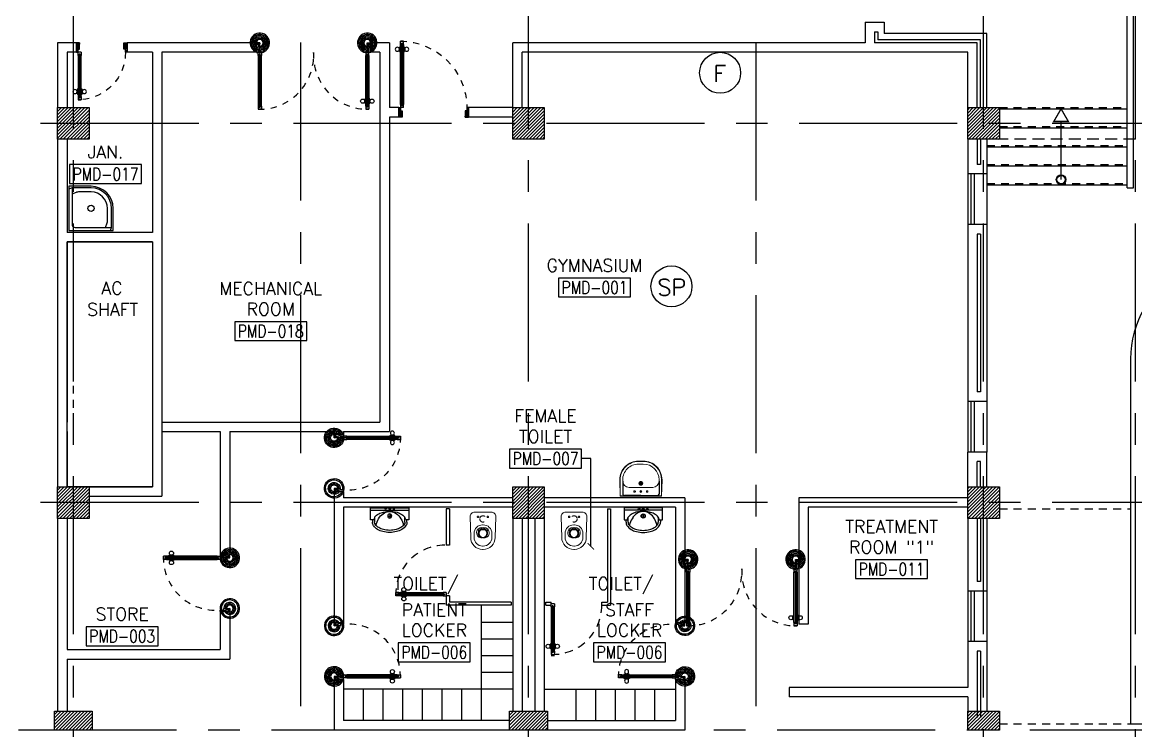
# Model space of a CAD drawing. Extents: x 0 to 93.3, y -13.5 to 76.8.
# Drawn here: x 65.81 to 83.43, y 33.01 to 44.22 of the extents above; entities that cross this region are included whole.
import ezdxf
from ezdxf.enums import TextEntityAlignment as Align

# ---------------------------------------------------------------- set-up
doc = ezdxf.new("R2010")
doc.units = 0
doc.header["$MEASUREMENT"] = 0
doc.header["$PDMODE"] = 3
doc.header["$PDSIZE"] = 0.1
for name, pattern in [('CENTERX2', [4, 2.5, -0.5, 0.5, -0.5]), ('DASHED', [0.75, 0.5, -0.25]), ('HIDDEN', [0.375, 0.25, -0.125]), ('HIDDEN2', [0.1875, 0.125, -0.0625])]:
    doc.linetypes.add(name, pattern=pattern)
doc.layers.get('0').update_dxf_attribs({"color": 11, "linetype": 'CONTINUOUS'})
doc.layers.get('DEFPOINTS').update_dxf_attribs({"color": 11, "linetype": 'CONTINUOUS'})
for name, color, linetype in [('AX-DIM', 11, 'CONTINUOUS'), ('AXES', 11, 'CENTERX2'), ('CANOPY-LN', 11, 'CONTINUOUS'), ('COL', 11, 'CONTINUOUS'), ('DOOR', 11, 'CONTINUOUS'), ('E-CLCK', 4, 'CONTINUOUS'), ('E-PA', 4, 'CONTINUOUS'), ('FIX', 11, 'CONTINUOUS'), ('Handrail', 11, 'CONTINUOUS'), ('HAT', 11, 'CONTINUOUS'), ('HIDDEN', 11, 'HIDDEN2'), ('INSUL', 11, 'CONTINUOUS'), ('Locker', 11, 'CONTINUOUS'), ('PART', 11, 'CONTINUOUS'), ('RM-BOX', 11, 'CONTINUOUS'), ('RM-IND', 11, 'CONTINUOUS'), ('RM-NAME', 11, 'CONTINUOUS'), ('RM-NO', 11, 'CONTINUOUS'), ('STR', 11, 'CONTINUOUS'), ('SUNI-FUR', 11, 'CONTINUOUS'), ('TEXT', 11, 'CONTINUOUS'), ('WALL', 11, 'CONTINUOUS'), ('WIN', 11, 'CONTINUOUS')]:
    doc.layers.add(name, color=color, linetype=linetype)
doc.styles.add('ROMANS', font='ROMANS.shx', dxfattribs={"width": 0.6})
doc.dimstyles.new('STANDARD in', dxfattribs={"dimtxt": 0.2, "dimasz": 0.1, "dimexe": 0.07, "dimexo": 0.05, "dimgap": 0.1, "dimtad": 1, "dimdec": 0, "dimlfac": 1000, "dimzin": 0, "dimdsep": 46, "dimtxsty": 'ROMANS', "dimblk": 'ARCHTICK', "dimcen": 0.05, "dimdle": 0.05, "dimclrd": 7, "dimclre": 7, "dimclrt": 2, "dimadec": 0, "dimazin": 0, "dimtfac": 1, "dimtdec": 0, "dimtmove": 2, "dimatfit": 3, "dimldrblk": 'ARCHTICK', "dimfxl": 0, "dimtolj": 1, "dimtzin": 0, "dimarcsym": 0})
pattern_1 = [(45, (-386.805687, -5.511), (-0.0265165043, 0.0265165043), [])]

# ---------------------------------------------------------------- blocks, each defined once
blk = doc.blocks.new('_ARCHTICK')
at = {"color": 0, "linetype": 'ByBlock', "const_width": 0.15}
blk.add_lwpolyline([(-0.5, -0.5), (0.5, 0.5)], dxfattribs=at)
blk = doc.blocks.new('*D209')
at = {"layer": 'AX-DIM', "color": 7, "lineweight": -2}
for p, q in [((81.32, 64.47), (91.972, 64.47)), ((91.902, 64.52), (91.902, 5.1)), ((81.32, 5.15), (91.972, 5.15))]:
    blk.add_line(p, q, dxfattribs=at)
at = {"layer": 'DEFPOINTS', "color": 0}
for p in [(81.27, 64.47), (81.27, 5.15), (91.902, 5.15)]:
    blk.add_point(p, dxfattribs=at)
at = {"layer": 'AX-DIM', "color": 7, "lineweight": -2, "xscale": 0.1, "yscale": 0.1, "zscale": 0.1}
for p, rotation in [((91.902, 64.47), 90), ((91.902, 5.15), 270)]:
    blk.add_blockref('_ARCHTICK', p, dxfattribs=dict(at, rotation=rotation))
at = {"layer": 'AX-DIM', "color": 2, "insert": (91.702, 34.81), "char_height": 0.2, "attachment_point": 5, "rotation": 90, "style": 'ROMANS'}
blk.add_mtext('\\A1;59320', dxfattribs=at)
blk = doc.blocks.new('DOOR90')
at = {"layer": 'DOOR', "color": 7, "linetype": 'ByBlock'}
for p, q in [((-150, 0), (0, 0)), ((-150, 0), (-150, -25)), ((0, -50), (-114, 0)), ((0, -50), (-40, 0)), ((0, -50), (0, 0)), ((-1000, -25), (-1050, -25)), ((-1050, -75), (-1050, -25)), ((-1050, -25), (-1050, -75)), ((-1000, -75), (-1050, -75)), ((-1000, -42), (-1020, -42)), ((-1020, -42), (-1020, -58)), ((-1000, -58), (-1020, -58)), ((-1000, -25), (-1000, -42)), ((-1000, -58), (-1000, -75)), ((-878, -18), (-968, -18)), ((-968, -25), (-968, -18)), ((-968, -75), (-968, -82)), ((-878, -82), (-968, -82)), ((-955, -9), (-890, -9)), ((-955, -18), (-955, -9)), ((-955, -18), (-890, -18)), ((-955, -82), (-890, -82)), ((-955, -82), (-955, -91)), ((-955, -91), (-890, -91)), ((-890, -18), (-890, -9)), ((-890, -82), (-890, -91)), ((-878, -25), (-878, -18)), ((-878, -75), (-878, -82)), ((-200, -25), (-150, -25)), ((-200, -42), (-200, -25)), ((-180, -42), (-200, -42)), ((-200, -58), (-180, -58)), ((-200, -75), (-200, -58)), ((-150, -75), (-200, -75)), ((-180, -58), (-180, -42)), ((-150, -25), (-100, -25)), ((-150, -75), (-150, -25)), ((-100, -25), (-100, -50)), ((0, -50), (-100, -37)), ((-100, -50), (0, -50)), ((-150, -875), (-100, -875)), ((-150, -900), (-150, -875)), ((0, -850), (-114, -900)), ((-100, -875), (-100, -850)), ((0, -850), (-100, -863)), ((-100, -850), (0, -850)), ((0, -850), (-40, -900)), ((0, -850), (0, -900)), ((-150, -900), (0, -900)), ((0, -900), (-150, -900))]:
    blk.add_line(p, q, dxfattribs=at)
at = {"layer": 'DOOR', "linetype": 'ByBlock'}
for p, q in [((-200, -25), (-1000, -25)), ((-200, -42), (-1000, -42)), ((-200, -58), (-1000, -58)), ((-1000, -75), (-200, -75))]:
    blk.add_line(p, q, dxfattribs=at)
at = {"layer": 'DOOR', "color": 7, "linetype": 'ByBlock'}
for centre in [(-923, 24), (-923, -124)]:
    blk.add_circle(centre, 32.4, dxfattribs=at)
for centre, radius, start, end in [((0, -50), 154, 161.1053, 166.2858), ((0, -50), 94.4, 148.0182, 180), ((0, -50), 134, 158.1598, 169.28), ((0, -50), 114, 154.0838, 167.3774), ((0, -50), 74.4, 137.7764, 180), ((0, -50), 54.4, 113.2074, 180), ((0, -50), 34.4, 90, 180), ((0, -50), 14.4, 90, 180), ((0, -850), 134, 190.72, 201.8402), ((0, -850), 94.4, 180, 211.9818), ((0, -850), 74.4, 180, 222.2236), ((0, -850), 54.4, 180, 246.7926), ((0, -850), 34.4, 180, 270), ((0, -850), 14.4, 180, 270), ((0, -850), 154, 193.7142, 198.8947)]:
    blk.add_arc(centre, radius, start, end, dxfattribs=at)
at = {"layer": 'DOOR', "linetype": 'HIDDEN', "ltscale": 0.5}
blk.add_arc((-222, -50), 828, 178.2701, 275.003, dxfattribs=at)
blk = doc.blocks.new('RM1')
at = {"layer": 'RM-BOX'}
blk.add_lwpolyline([(570, -200), (-570, -200), (-570, -500), (570, -500)], close=True, dxfattribs=at)
at = {"layer": 'RM-NAME', "style": 'ROMANS'}
for tag, p in [('ROOMNAME1', (0, 324)), ('ROOMNAME2', (0, 0))]:
    blk.add_attdef(tag, text='', height=200, dxfattribs=at).set_placement(p, align=Align.MIDDLE)
at = {"layer": 'RM-NO', "style": 'ROMANS', "width": 0.8}
blk.add_attdef('ROOMNO', text='', height=200, dxfattribs=at).set_placement((0, -350), align=Align.MIDDLE)
blk = doc.blocks.new('JAN-001')
for p, q in [((730, -30), (30, -30)), ((30, -30), (30, -730)), ((80, -130), (80, -705)), ((705, -80), (130, -80)), ((610, -80), (635, -152)), ((688, -30), (704, -76)), ((705, -380), (705, -84)), ((730, -380), (730, -30)), ((640, -380), (640, -184)), ((30, -688), (76, -704)), ((80, -610), (152, -635)), ((184, -640), (380, -640)), ((30, -730), (380, -730)), ((84, -705), (380, -705))]:
    blk.add_line(p, q)
blk.add_circle((380, -380), 50)
for centre, radius, start, end in [((130, -130), 50, 90, 180), ((540, -184), 100, 0, 19.0039), ((680, -84), 25, 0, 19.0039), ((380, -380), 350, 270, 0), ((380, -380), 325, 270, 0), ((380, -380), 260, 270, 0), ((84, -680), 25, 250.9961, 270), ((184, -540), 100, 250.9961, 270)]:
    blk.add_arc(centre, radius, start, end)
blk = doc.blocks.new('COL50')
at = {"layer": 'COL'}
blk.add_lwpolyline([(-250, 250), (-250, -250), (250, -250), (250, 250)], close=True, dxfattribs=at)
blk = doc.blocks.new('*X76')
at = {"color": 0}
for p, q in [((238729, 41923), (239206, 42401)), ((238729, 41976), (239153, 42401)), ((238729, 42029), (239100, 42401)), ((238729, 42082), (239047, 42401)), ((238729, 42135), (238994, 42401)), ((238729, 42188), (238941, 42401)), ((238729, 42241), (238888, 42401)), ((238729, 42294), (238835, 42401)), ((238729, 42347), (238782, 42401)), ((238760, 41901), (239229, 42370)), ((238813, 41901), (239229, 42317)), ((238866, 41901), (239229, 42264)), ((238919, 41901), (239229, 42211)), ((238972, 41901), (239229, 42158)), ((239025, 41901), (239229, 42105)), ((239078, 41901), (239229, 42052)), ((239131, 41901), (239229, 41999)), ((239184, 41901), (239229, 41946))]:
    blk.add_line(p, q, dxfattribs=at)
blk = doc.blocks.new('*X75')
at = {"color": 0}
for p, q in [((238729, 47916), (239214, 48401)), ((238729, 47969), (239161, 48401)), ((238729, 48022), (239108, 48401)), ((238729, 48075), (239055, 48401)), ((238729, 48128), (239002, 48401)), ((238729, 48181), (238949, 48401)), ((238729, 48234), (238896, 48401)), ((238729, 48287), (238843, 48401)), ((238729, 48340), (238790, 48401)), ((238729, 48393), (238736, 48401)), ((238767, 47901), (239229, 48363)), ((238820, 47901), (239229, 48310)), ((238873, 47901), (239229, 48257)), ((238926, 47901), (239229, 48204)), ((238979, 47901), (239229, 48151)), ((239032, 47901), (239229, 48098)), ((239085, 47901), (239229, 48045)), ((239138, 47901), (239229, 47992)), ((239191, 47901), (239229, 47938))]:
    blk.add_line(p, q, dxfattribs=at)
blk = doc.blocks.new('*X74')
at = {"color": 0}
for p, q in [((245929, 41911), (246419, 42401)), ((245929, 41964), (246366, 42401)), ((245929, 42017), (246313, 42401)), ((245929, 42070), (246260, 42401)), ((245929, 42123), (246207, 42401)), ((245929, 42176), (246154, 42401)), ((245929, 42229), (246101, 42401)), ((245929, 42282), (246048, 42401)), ((245929, 42335), (245995, 42401)), ((245929, 42388), (245942, 42401)), ((245972, 41901), (246429, 42358)), ((246025, 41901), (246429, 42305)), ((246078, 41901), (246429, 42251)), ((246131, 41901), (246429, 42198)), ((246184, 41901), (246429, 42145)), ((246237, 41901), (246429, 42092)), ((246290, 41901), (246429, 42039)), ((246343, 41901), (246429, 41986)), ((246396, 41901), (246429, 41933))]:
    blk.add_line(p, q, dxfattribs=at)
blk = doc.blocks.new('WC')
at = {"layer": 'FIX', "lineweight": 20}
for p, q in [((339, 5), (339, -5)), ((395, 76), (490, 60)), ((475, 141), (538, 141)), ((534, 24), (540, 0)), ((540, 0), (534, -24)), ((674, 5), (674, -5)), ((490, -60), (395, -76)), ((538, -141), (475, -141)), ((213, -204), (210, -204))]:
    blk.add_line(p, q, dxfattribs=at)
at = {"layer": 'FIX', "linetype": 'Continuous', "lineweight": 20}
blk.add_line((420, -47), (420, 45), dxfattribs=at)
at = {"layer": 'FIX', "lineweight": 20}
for points in [[(210, -204, -0.414214), (137, -131), (137, 0), (137, 131, -0.414214), (210, 204)], [(727, -5), (727, 5, 0.414214), (538, 194), (210, 204)], [(727, 5), (727, -5, -0.414214), (538, -194), (210, -204)]]:
    blk.add_lwpolyline(points, format="xyb", dxfattribs=at)
at = {"layer": 'FIX', "linetype": 'HIDDEN2', "lineweight": 20, "ltscale": 0.3}
blk.add_circle((245, 0), 49.8, dxfattribs=at)
at = {"layer": 'FIX', "linetype": 'HIDDEN', "lineweight": 20, "ltscale": 0.05}
for centre in [(213, 78), (213, -77)]:
    blk.add_circle(centre, 11.6, dxfattribs=at)
at = {"layer": 'FIX', "lineweight": 20}
for centre, radius, start, end in [((475, 5), 136, 90, 180), ((464, -18), 82, 51.0758, 71.504), ((473, -7), 68.2, 27.1532, 51.0758), ((538, 5), 136, 360, 90), ((475, -5), 136, 180, 270), ((464, 18), 82, 288.496, 308.9242), ((473, 7), 68.2, 308.9242, 332.8468), ((538, -5), 136, 270, 0)]:
    blk.add_arc(centre, radius, start, end, dxfattribs=at)
at = {"layer": 'FIX', "linetype": 'Continuous', "lineweight": 20}
for centre, start, end in [((443, 46), 88.3879, 182.3338), ((442, -46), 177.6662, 271.6121)]:
    blk.add_arc(centre, 22.3, start, end, dxfattribs=at)
blk = doc.blocks.new('A$C272A55A0')
at = {"layer": 'DOOR', "color": 0, "linetype": 'ByBlock'}
for p, q in [((0, 900), (0, 1050)), ((50, 1050), (0, 1050)), ((0, 900), (25, 900)), ((25, 950), (50, 950)), ((25, 900), (25, 950)), ((75, 900), (25, 900)), ((25, 850), (25, 900)), ((50, 950), (50, 1050)), ((75, 900), (75, 850)), ((1725, 900), (1775, 900)), ((1725, 900), (1725, 850)), ((1750, 950), (1750, 1050)), ((1750, 1050), (1800, 1050)), ((1775, 950), (1750, 950)), ((1775, 900), (1775, 950)), ((1800, 900), (1775, 900)), ((1775, 850), (1775, 900)), ((1800, 1050), (1800, 900)), ((42, 850), (25, 850)), ((58, 870), (42, 870)), ((42, 870), (42, 850)), ((58, 850), (58, 870)), ((75, 850), (58, 850)), ((1725, 850), (1742, 850)), ((1742, 870), (1758, 870)), ((1742, 850), (1742, 870)), ((1758, 870), (1758, 850)), ((1758, 850), (1775, 850)), ((25, 50), (42, 50)), ((25, 50), (25, 0)), ((25, 0), (75, 0)), ((75, 0), (25, 0)), ((42, 50), (42, 30)), ((42, 30), (58, 30)), ((58, 50), (75, 50)), ((58, 50), (58, 30)), ((75, 50), (75, 0)), ((1718, 160), (1709, 160)), ((1709, 95), (1709, 160)), ((1718, 95), (1709, 95)), ((1725, 173), (1718, 173)), ((1718, 173), (1718, 83)), ((1718, 95), (1718, 160)), ((1725, 83), (1718, 83)), ((1742, 50), (1725, 50)), ((1725, 50), (1725, 0)), ((1775, 0), (1725, 0)), ((1725, 0), (1775, 0)), ((1742, 50), (1742, 30)), ((1758, 30), (1742, 30)), ((1775, 50), (1758, 50)), ((1758, 50), (1758, 30)), ((1775, 173), (1782, 173)), ((1775, 83), (1782, 83)), ((1775, 50), (1775, 0)), ((1782, 173), (1782, 83)), ((1782, 160), (1791, 160)), ((1782, 95), (1782, 160)), ((1782, 95), (1791, 95)), ((1791, 95), (1791, 160))]:
    blk.add_line(p, q, dxfattribs=at)
at = {"layer": 'DOOR', "color": 9, "linetype": 'ByBlock'}
for p, q in [((50, 1050), (0, 1010)), ((50, 1050), (0, 937)), ((50, 1050), (37, 950)), ((1750, 1050), (1800, 1010)), ((1750, 1050), (1800, 937)), ((1750, 1050), (1763, 950))]:
    blk.add_line(p, q, dxfattribs=at)
at = {"layer": 'DOOR', "linetype": 'ByBlock'}
for p, q in [((25, 850), (25, 50)), ((42, 850), (42, 50)), ((58, 850), (58, 50)), ((75, 50), (75, 850)), ((1725, 50), (1725, 850)), ((1742, 850), (1742, 50)), ((1758, 850), (1758, 50)), ((1775, 850), (1775, 50))]:
    blk.add_line(p, q, dxfattribs=at)
at = {"layer": 'DOOR', "color": 0, "linetype": 'ByBlock'}
for centre in [(1676, 128), (1824, 128)]:
    blk.add_circle(centre, 32.4, dxfattribs=at)
at = {"layer": 'DOOR', "color": 9, "linetype": 'ByBlock'}
for centre, radius, start, end in [((50, 1050), 54.4, 203.2074, 270), ((50, 1050), 74.4, 227.7764, 270), ((50, 1050), 94.4, 238.0182, 270), ((50, 1050), 114, 244.0838, 257.3774), ((50, 1050), 134, 248.1598, 259.28), ((50, 1050), 154, 251.1053, 256.2858), ((50, 1050), 34.4, 180, 270), ((50, 1050), 14.4, 180, 270), ((1750, 1050), 14.4, 270, 0), ((1750, 1050), 34.4, 270, 0), ((1750, 1050), 54.4, 270, 336.7926), ((1750, 1050), 74.4, 270, 312.2236), ((1750, 1050), 94.4, 270, 301.9818), ((1750, 1050), 114, 282.6226, 295.9162), ((1750, 1050), 134, 280.72, 291.8402), ((1750, 1050), 154, 283.7142, 288.8947)]:
    blk.add_arc(centre, radius, start, end, dxfattribs=at)
at = {"layer": 'DOOR', "linetype": 'HIDDEN', "ltscale": 0.5}
for centre, start, end in [((50, 851), 268.3174, 3.2965), ((1750, 851), 176.7035, 271.6826)]:
    blk.add_arc(centre, 851, start, end, dxfattribs=at)
at = {"layer": 'WALL', "linetype": 'ByBlock'}
blk.add_line((1800, 900), (1800, 1050), dxfattribs=at)
blk = doc.blocks.new('*X71')
at = {"color": 0}
for p, q in [((245926, 47901), (246426, 48401)), ((245929, 47956), (246373, 48401)), ((245929, 48009), (246320, 48401)), ((245929, 48062), (246267, 48401)), ((245929, 48115), (246214, 48401)), ((245929, 48168), (246161, 48401)), ((245929, 48221), (246108, 48401)), ((245929, 48275), (246055, 48401)), ((245929, 48328), (246002, 48401)), ((245929, 48381), (245949, 48401)), ((245979, 47901), (246429, 48350)), ((246032, 47901), (246429, 48297)), ((246085, 47901), (246429, 48244)), ((246138, 47901), (246429, 48191)), ((246191, 47901), (246429, 48138)), ((246244, 47901), (246429, 48085)), ((246297, 47901), (246429, 48032)), ((246351, 47901), (246429, 47979)), ((246404, 47901), (246429, 47926))]:
    blk.add_line(p, q, dxfattribs=at)
blk = doc.blocks.new('LAV-003')
at = {"layer": 'FIX', "linetype": 'ByBlock'}
blk.add_line((-328, -25), (328, -25), dxfattribs=at)
at = {"layer": 'FIX', "linetype": 'Continuous', "lineweight": 20}
for p, q in [((-328, -285), (-328, -25)), ((0, -165), (-187, -165)), ((0, -165), (187, -165)), ((328, -285), (328, -25)), ((-288, -285), (-288, -265)), ((287, -285), (287, -265)), ((0, -535), (-38, -535)), ((0, -575), (-38, -575)), ((0, -535), (38, -535)), ((0, -575), (38, -575))]:
    blk.add_line(p, q, dxfattribs=at)
at = {"layer": 'FIX', "linetype": 'ByBlock', "ltscale": 0.3}
for p, q in [((-288, -265), (-288, -60)), ((0, -35), (-262, -35)), ((0, -35), (262, -35)), ((287, -265), (287, -60))]:
    blk.add_line(p, q, dxfattribs=at)
at = {"layer": 'FIX', "lineweight": 20}
for p, q in [((-16, -101), (15, -101)), ((0, -85), (0, -116))]:
    blk.add_line(p, q, dxfattribs=at)
at = {"layer": 'FIX', "linetype": 'DASHED', "lineweight": 20, "ltscale": 0.04}
for p, q in [((-36, -230), (37, -230)), ((0, -194), (0, -266))]:
    blk.add_line(p, q, dxfattribs=at)
at = {"layer": 'FIX', "linetype": 'Continuous', "lineweight": 20}
blk.add_lwpolyline([(295, -25), (0, -25), (-328, -25), (-334, -285, 0.414214), (-38, -582), (0, -582), (38, -582, 0.414214), (334, -285), (328, -25), (0, -25)], format="xyb", dxfattribs=at)
at = {"layer": 'FIX', "linetype": 'HIDDEN', "lineweight": 20, "ltscale": 0.05}
for centre in [(-100, -101), (100, -101)]:
    blk.add_circle(centre, 12.4, dxfattribs=at)
at = {"layer": 'FIX', "lineweight": 20}
for centre, radius in [((0, -101), 15.5), ((0, -230), 29.5), ((0, -230), 22.5)]:
    blk.add_circle(centre, radius, dxfattribs=at)
at = {"layer": 'FIX', "linetype": 'ByBlock', "ltscale": 0.3}
for centre, start, end in [((-262, -60), 90, 180), ((262, -60), 0, 90)]:
    blk.add_arc(centre, 25, start, end, dxfattribs=at)
at = {"layer": 'FIX', "linetype": 'Continuous', "lineweight": 20}
for centre, radius, start, end in [((-187, -265), 100, 90, 180), ((187, -265), 100, 0, 90), ((-38, -285), 290, 180, 270), ((-38, -285), 250, 180, 270), ((38, -285), 290, 270, 0), ((38, -285), 250, 270, 0)]:
    blk.add_arc(centre, radius, start, end, dxfattribs=at)
blk = doc.blocks.new('*X73')
at = {"color": 0}
for p, q in [((253129, 41951), (253578, 42401)), ((253129, 42004), (253525, 42401)), ((253129, 42057), (253472, 42401)), ((253129, 42110), (253419, 42401)), ((253129, 42163), (253366, 42401)), ((253129, 42216), (253313, 42401)), ((253129, 42269), (253260, 42401)), ((253129, 42322), (253207, 42401)), ((253129, 42375), (253154, 42401)), ((253129, 41898), (253629, 42398)), ((253185, 41901), (253629, 42345)), ((253238, 41901), (253629, 42292)), ((253291, 41901), (253629, 42239)), ((253344, 41901), (253629, 42186)), ((253397, 41901), (253629, 42133)), ((253450, 41901), (253629, 42080)), ((253503, 41901), (253629, 42027)), ((253556, 41901), (253629, 41974)), ((253609, 41901), (253629, 41921))]:
    blk.add_line(p, q, dxfattribs=at)
blk = doc.blocks.new('*X72')
at = {"color": 0}
for p, q in [((253129, 47944), (253586, 48401)), ((253129, 47997), (253533, 48401)), ((253129, 48050), (253480, 48401)), ((253129, 48103), (253427, 48401)), ((253129, 48156), (253374, 48401)), ((253129, 48209), (253321, 48401)), ((253129, 48262), (253268, 48401)), ((253129, 48315), (253214, 48401)), ((253129, 48368), (253161, 48401)), ((253139, 47901), (253629, 48391)), ((253192, 47901), (253629, 48338)), ((253245, 47901), (253629, 48285)), ((253298, 47901), (253629, 48232)), ((253351, 47901), (253629, 48179)), ((253404, 47901), (253629, 48126)), ((253457, 47901), (253629, 48073)), ((253510, 47901), (253629, 48020)), ((253563, 47901), (253629, 47967)), ((253616, 47901), (253629, 47914))]:
    blk.add_line(p, q, dxfattribs=at)
blk = doc.blocks.new('DOOR110')
at = {"layer": 'DOOR', "color": 7, "linetype": 'ByBlock'}
for p, q in [((-150, 0), (-150, -25)), ((-150, 0), (0, 0)), ((0, -50), (-114, 0)), ((0, -50), (-40, 0)), ((0, -50), (0, 0)), ((-1200, -25), (-1200, -75)), ((-1200, -75), (-1200, -25)), ((-1150, -25), (-1200, -25)), ((-1150, -75), (-1200, -75)), ((-1170, -42), (-1170, -58)), ((-1150, -42), (-1170, -42)), ((-1150, -58), (-1170, -58)), ((-1150, -25), (-1150, -42)), ((-1150, -58), (-1150, -75)), ((-1118, -25), (-1118, -18)), ((-1028, -18), (-1118, -18)), ((-1118, -75), (-1118, -82)), ((-1028, -82), (-1118, -82)), ((-1105, -18), (-1105, -9)), ((-1105, -9), (-1040, -9)), ((-1105, -18), (-1040, -18)), ((-1105, -82), (-1105, -91)), ((-1105, -82), (-1040, -82)), ((-1105, -91), (-1040, -91)), ((-1040, -18), (-1040, -9)), ((-1040, -82), (-1040, -91)), ((-1028, -25), (-1028, -18)), ((-1028, -75), (-1028, -82)), ((-200, -42), (-200, -25)), ((-200, -25), (-150, -25)), ((-180, -42), (-200, -42)), ((-200, -75), (-200, -58)), ((-200, -58), (-180, -58)), ((-150, -75), (-200, -75)), ((-180, -58), (-180, -42)), ((-150, -75), (-150, -25)), ((-150, -25), (-100, -25)), ((-100, -25), (-100, -50)), ((0, -50), (-100, -37)), ((-100, -50), (0, -50)), ((0, -1050), (-114, -1100)), ((-100, -1075), (-100, -1050)), ((0, -1050), (-100, -1063)), ((-100, -1050), (0, -1050)), ((0, -1050), (-40, -1100)), ((0, -1050), (0, -1100)), ((-150, -1075), (-100, -1075)), ((-150, -1100), (-150, -1075)), ((-150, -1100), (0, -1100)), ((0, -1100), (-150, -1100))]:
    blk.add_line(p, q, dxfattribs=at)
at = {"layer": 'DOOR', "linetype": 'ByBlock'}
for p, q in [((-200, -25), (-1150, -25)), ((-200, -42), (-1150, -42)), ((-200, -58), (-1150, -58)), ((-1150, -75), (-200, -75))]:
    blk.add_line(p, q, dxfattribs=at)
at = {"layer": 'DOOR', "color": 7, "linetype": 'ByBlock'}
for centre in [(-1073, 24), (-1073, -124)]:
    blk.add_circle(centre, 32.4, dxfattribs=at)
for centre, radius, start, end in [((0, -50), 154, 161.1053, 166.2858), ((0, -50), 94.4, 148.0182, 180), ((0, -50), 134, 158.1598, 169.28), ((0, -50), 114, 154.0838, 167.3774), ((0, -50), 74.4, 137.7764, 180), ((0, -50), 54.4, 113.2074, 180), ((0, -50), 34.4, 90, 180), ((0, -50), 14.4, 90, 180), ((0, -1050), 94.4, 180, 211.9818), ((0, -1050), 74.4, 180, 222.2236), ((0, -1050), 54.4, 180, 246.7926), ((0, -1050), 34.4, 180, 270), ((0, -1050), 14.4, 180, 270), ((0, -1050), 154, 193.7142, 198.8947), ((0, -1050), 134, 190.72, 201.8402)]:
    blk.add_arc(centre, radius, start, end, dxfattribs=at)
at = {"layer": 'DOOR', "linetype": 'HIDDEN', "ltscale": 0.5}
blk.add_arc((-150, -25), 1050, 180, 270, dxfattribs=at)
blk = doc.blocks.new('DOOR80')
at = {"layer": 'DOOR', "color": 7, "linetype": 'ByBlock'}
for p, q in [((-150, 800), (0, 800)), ((-150, 800), (-150, 775)), ((0, 800), (-150, 800)), ((-150, 775), (-100, 775)), ((0, 750), (-114, 800)), ((-100, 775), (-100, 750)), ((0, 750), (-100, 763)), ((-100, 750), (0, 750)), ((0, 750), (-40, 800)), ((0, 750), (0, 800)), ((-850, 75), (-900, 75)), ((-900, 75), (-900, 25)), ((-900, 25), (-900, 75)), ((-850, 25), (-900, 25)), ((-850, 58), (-870, 58)), ((-870, 42), (-870, 58)), ((-850, 42), (-870, 42)), ((-850, 58), (-850, 75)), ((-850, 25), (-850, 42)), ((-727, 82), (-817, 82)), ((-817, 75), (-817, 82)), ((-817, 25), (-817, 18)), ((-727, 18), (-817, 18)), ((-805, 91), (-740, 91)), ((-805, 82), (-805, 91)), ((-805, 82), (-740, 82)), ((-805, 18), (-740, 18)), ((-805, 18), (-805, 9)), ((-805, 9), (-740, 9)), ((-740, 82), (-740, 91)), ((-740, 18), (-740, 9)), ((-727, 75), (-727, 82)), ((-727, 25), (-727, 18)), ((-150, 75), (-200, 75)), ((-200, 75), (-200, 58)), ((-200, 58), (-180, 58)), ((-180, 42), (-200, 42)), ((-200, 42), (-200, 25)), ((-200, 25), (-150, 25)), ((-180, 58), (-180, 42)), ((-150, 75), (-150, 25)), ((-150, 25), (-100, 25)), ((-150, 0), (-150, 25)), ((0, 0), (-150, 0)), ((0, 50), (-114, 0)), ((-100, 25), (-100, 50)), ((0, 50), (-100, 37)), ((-100, 50), (0, 50)), ((0, 50), (-40, 0)), ((0, 50), (0, 0))]:
    blk.add_line(p, q, dxfattribs=at)
at = {"layer": 'DOOR', "linetype": 'ByBlock'}
for p, q in [((-850, 75), (-200, 75)), ((-200, 58), (-850, 58)), ((-200, 42), (-850, 42)), ((-200, 25), (-850, 25))]:
    blk.add_line(p, q, dxfattribs=at)
at = {"layer": 'DOOR', "color": 7, "linetype": 'ByBlock'}
for centre in [(-772, 124), (-772, -24)]:
    blk.add_circle(centre, 32.4, dxfattribs=at)
at = {"layer": 'DOOR', "linetype": 'HIDDEN', "ltscale": 0.5}
blk.add_arc((-149, 23), 752, 90.0695, 176.0204, dxfattribs=at)
at = {"layer": 'DOOR', "color": 7, "linetype": 'ByBlock'}
for centre, radius, start, end in [((0, 750), 154, 161.1053, 166.2858), ((0, 750), 134, 158.1598, 169.28), ((0, 750), 94.4, 148.0182, 180), ((0, 750), 74.4, 137.7764, 180), ((0, 750), 54.4, 113.2074, 180), ((0, 750), 34.4, 90, 180), ((0, 750), 14.4, 90, 180), ((0, 50), 154, 193.7142, 198.8947), ((0, 50), 134, 190.72, 201.8402), ((0, 50), 114, 192.6226, 205.9162), ((0, 50), 94.4, 180, 211.9818), ((0, 50), 74.4, 180, 222.2236), ((0, 50), 54.4, 180, 246.7926), ((0, 50), 34.4, 180, 270), ((0, 50), 14.4, 180, 270)]:
    blk.add_arc(centre, radius, start, end, dxfattribs=at)
blk = doc.blocks.new('3')
at = {"layer": 'SUNI-FUR', "linetype": 'Continuous'}
for p, q in [((-0.304, 0), (-0.304, -0.192)), ((0.304, 0), (-0.304, 0)), ((0.304, -0.192), (0.304, 0)), ((0.304, -0.039), (-0.304, -0.039)), ((-0.254, -0.192), (-0.239, -0.15)), ((-0.239, -0.228), (-0.239, -0.15)), ((0.032, -0.13), (-0.032, -0.13)), ((0.016, -0.021), (-0.015, -0.021)), ((0, -0.005), (0, -0.037)), ((0, -0.098), (0, -0.162)), ((0.239, -0.15), (0.254, -0.192)), ((0.239, -0.15), (0.239, -0.228)), ((-0.304, -0.192), (-0.254, -0.192)), ((-0.271, -0.228), (-0.271, -0.192)), ((0.254, -0.192), (0.304, -0.192)), ((0.271, -0.192), (0.271, -0.228))]:
    blk.add_line(p, q, dxfattribs=at)
for centre, radius in [((-0.065, -0.021), 0.0124), ((0, -0.13), 0.0325), ((0, -0.021), 0.0155), ((0.065, -0.021), 0.0124)]:
    blk.add_circle(centre, radius, dxfattribs=at)
for centre, radius, start, end in [((-0.085, -0.267), 0.193, 117.0377, 142.6695), ((0.104, -0.343), 0.328, 144.0392, 163.2739), ((-0.028, -0.365), 0.307, 103.0865, 118.1878), ((0.054, -0.312), 0.27, 118.7422, 143.0578), ((-0.008, -0.528), 0.47, 89.0532, 100.9895), ((-0.012, -0.189), 0.13, 84.8536, 119.4454), ((0, -0.527), 0.469, 78.0637, 90), ((0.003, -0.228), 0.168, 61.4441, 91.1678), ((-0.04, -0.297), 0.25, 35.9608, 60.2764), ((0.034, -0.367), 0.306, 62.9623, 78.0637), ((-0.104, -0.343), 0.328, 16.7261, 35.9608), ((0.085, -0.267), 0.193, 37.3305, 62.9623), ((-0.191, -0.235), 0.0807, 174.5539, 214.673), ((-0.083, -0.16), 0.212, 214.673, 239.0867), ((-0.187, -0.234), 0.0525, 173.0893, 213.2084), ((-0.083, -0.16), 0.18, 214.673, 239.0867), ((0.204, -0.373), 0.433, 163.2739, 167.375), ((-0.035, -0.081), 0.305, 239.0867, 256.0699), ((-0.035, -0.081), 0.272, 239.0867, 256.0699), ((0, 0.062), 0.419, 256.0699, 270), ((0, 0.062), 0.419, 270, 283.9301), ((0.035, -0.081), 0.272, 283.9301, 300.9133), ((0.035, -0.081), 0.305, 283.9301, 300.9133), ((0.089, -0.171), 0.167, 300.9133, 325.327), ((0.089, -0.171), 0.2, 300.9133, 325.327), ((-0.204, -0.373), 0.433, 12.7359, 16.7261), ((0.171, -0.228), 0.068, 325.327, 0), ((0.171, -0.228), 0.101, 325.327, 0), ((0, 0.062), 0.452, 256.0699, 270), ((0, 0.062), 0.452, 270, 283.9301)]:
    blk.add_arc(centre, radius, start, end, dxfattribs=at)

msp = doc.modelspace()

# ---------------------------------------------------------------- hatches: boundary and pattern name
at = {"layer": 'HAT'}
h = msp.add_hatch(dxfattribs=at)
h.set_pattern_fill('ANSI31', color=256, scale=0.3, style=0)
h.set_pattern_definition(pattern_1)
h.paths.add_polyline_path([(66.6195, 33.02), (66.6195, 33.32), (66.9195, 33.32), (66.9195, 33.02)])
h.paths.add_polyline_path([(66.3195, 33.02), (66.3195, 33.32), (66.6195, 33.32), (66.6195, 33.02)])
h = msp.add_hatch(dxfattribs=at)
h.set_pattern_fill('ANSI31', color=256, scale=0.3, style=0)
h.set_pattern_definition(pattern_1)
h.paths.add_polyline_path([(73.8195, 33.32), (73.8195, 33.02), (73.5195, 33.02), (73.5195, 33.32)])
h.paths.add_polyline_path([(74.1195, 33.32), (74.1195, 33.02), (73.8195, 33.02), (73.8195, 33.32)])
h = msp.add_hatch(dxfattribs=at)
h.set_pattern_fill('ANSI31', color=256, scale=0.3, style=0)
h.set_pattern_definition(pattern_1)
h.paths.add_polyline_path([(81.0195, 33.32), (80.7695, 33.32), (80.7695, 33.02), (81.0195, 33.02)])
h.paths.add_polyline_path([(81.2695, 33.32), (81.0195, 33.32), (81.0195, 33.02), (81.2695, 33.02)])

# ---------------------------------------------------------------- linework, layer by layer
at = {"layer": 'AXES'}
for p, q in [((66.6195, -1.4643), (66.6195, 76.0748)), ((73.8195, -1.4643), (73.8195, 76.0748)), ((81.0195, -1.4643), (81.0195, 76.0748)), ((83.4195, -1.4643), (83.4195, 76.0748)), ((70.2195, 5.4), (70.2195, 64.22)), ((77.4195, 5.4), (77.4195, 64.22)), ((92.6023, 42.62), (22.7795, 42.62)), ((92.6023, 36.62), (22.7795, 36.62)), ((92.2523, 33.02), (22.7795, 33.02))]:
    msp.add_line(p, q, dxfattribs=at)
at = {"layer": 'CANOPY-LN', "linetype": 'HIDDEN2', "ltscale": 1.5}
for q in [(83.4195, 50.07), (81.2695, 42.37)]:
    msp.add_line((83.4195, 42.37), q, dxfattribs=at)
at = {"layer": 'COL'}
for points in [[(74.0695, 36.87), (74.0695, 36.37), (73.5695, 36.37), (73.5695, 36.87)], [(66.3195, 33.32), (66.9195, 33.32), (66.9195, 33.02), (66.3195, 33.02)], [(74.1195, 33.02), (73.5195, 33.02), (73.5195, 33.32), (74.1195, 33.32)], [(80.7695, 33.32), (81.2695, 33.32), (81.2695, 33.02), (80.7695, 33.02)]]:
    msp.add_lwpolyline(points, close=True, dxfattribs=at)
at = {"layer": 'DOOR', "linetype": 'ByBlock'}
for p, q in [((71.7195, 35.145), (71.7195, 35.195)), ((71.7195, 35.195), (71.7195, 35.145)), ((71.7695, 35.195), (71.7195, 35.195)), ((71.7695, 35.145), (71.7195, 35.145)), ((71.7495, 35.162), (71.7495, 35.178)), ((71.7695, 35.178), (71.7495, 35.178)), ((71.7695, 35.162), (71.7495, 35.162)), ((71.7695, 35.195), (72.4695, 35.195)), ((71.7695, 35.178), (71.7695, 35.195)), ((72.4695, 35.178), (71.7695, 35.178)), ((71.7695, 35.145), (71.7695, 35.162)), ((72.4695, 35.162), (71.7695, 35.162)), ((72.4695, 35.145), (71.7695, 35.145)), ((71.8019, 35.195), (71.8019, 35.2022)), ((71.8919, 35.2022), (71.8019, 35.2022)), ((71.8019, 35.145), (71.8019, 35.1378)), ((71.8919, 35.1378), (71.8019, 35.1378)), ((71.8145, 35.2022), (71.8145, 35.2112)), ((71.8145, 35.2112), (71.8793, 35.2112)), ((71.8145, 35.2022), (71.8793, 35.2022)), ((71.8145, 35.1378), (71.8145, 35.1288)), ((71.8145, 35.1378), (71.8793, 35.1378)), ((71.8145, 35.1288), (71.8793, 35.1288)), ((71.8793, 35.2022), (71.8793, 35.2112)), ((71.8793, 35.1378), (71.8793, 35.1288)), ((71.8919, 35.195), (71.8919, 35.2022)), ((71.8919, 35.145), (71.8919, 35.1378)), ((72.5195, 35.195), (72.4695, 35.195)), ((72.4695, 35.195), (72.4695, 35.178)), ((72.4695, 35.178), (72.4895, 35.178)), ((72.4895, 35.162), (72.4695, 35.162)), ((72.4695, 35.162), (72.4695, 35.145)), ((72.4695, 35.145), (72.5195, 35.145)), ((72.4895, 35.178), (72.4895, 35.162)), ((72.5195, 35.195), (72.5195, 35.145)), ((74.1786, 34.968), (74.1786, 35.018)), ((74.2286, 35.018), (74.1786, 35.018)), ((74.1956, 34.968), (74.1786, 34.968)), ((74.1786, 34.968), (74.1786, 34.268)), ((74.1956, 34.988), (74.1956, 34.968)), ((74.2116, 34.988), (74.1956, 34.988)), ((74.1956, 34.968), (74.1956, 34.268)), ((74.2116, 34.968), (74.2116, 34.988)), ((74.2286, 34.968), (74.2116, 34.968)), ((74.2116, 34.968), (74.2116, 34.268)), ((74.2286, 35.018), (74.2286, 34.968)), ((74.2286, 34.268), (74.2286, 34.968)), ((74.1714, 34.3778), (74.1624, 34.3778)), ((74.1624, 34.313), (74.1624, 34.3778)), ((74.1786, 34.3904), (74.1714, 34.3904)), ((74.1714, 34.3904), (74.1714, 34.3004)), ((74.1714, 34.313), (74.1714, 34.3778)), ((74.2286, 34.3904), (74.2358, 34.3904)), ((74.2358, 34.3904), (74.2358, 34.3004)), ((74.2358, 34.3778), (74.2448, 34.3778)), ((74.2358, 34.313), (74.2358, 34.3778)), ((74.2448, 34.313), (74.2448, 34.3778)), ((74.1714, 34.313), (74.1624, 34.313)), ((74.1786, 34.3004), (74.1714, 34.3004)), ((74.1786, 34.268), (74.1956, 34.268)), ((74.1786, 34.268), (74.1786, 34.218)), ((74.2286, 34.195), (74.1786, 34.195)), ((74.1956, 34.268), (74.1956, 34.248)), ((74.1956, 34.248), (74.2116, 34.248)), ((74.2116, 34.268), (74.2286, 34.268)), ((74.2116, 34.268), (74.2116, 34.248)), ((74.2286, 34.3004), (74.2358, 34.3004)), ((74.2286, 34.268), (74.2286, 34.218)), ((74.2358, 34.313), (74.2448, 34.313))]:
    msp.add_line(p, q, dxfattribs=at)
for centre in [(71.8469, 35.2435), (71.8469, 35.0965), (74.1301, 34.3454), (74.2772, 34.3454)]:
    msp.add_circle(centre, 0.0324, dxfattribs=at)
at = {"layer": 'DOOR', "linetype": 'HIDDEN', "ltscale": 0.5}
for centre, start, end in [((72.4941, 35.17), 89.97019, 181.84857), ((74.2036, 34.9926), 268.15143, 0.02981)]:
    msp.add_arc(centre, 0.775, start, end, dxfattribs=at)
at = {"layer": 'E-CLCK', "color": 4}
msp.add_circle((76.8517, 43.4207), 0.3243, dxfattribs=at)
at = {"layer": 'E-PA', "color": 4}
msp.add_circle((76.0815, 40.041), 0.3243, dxfattribs=at)
at = {"layer": 'Handrail'}
for p, q in [((83.2895, 41.5993), (83.2895, 45.995)), ((83.3895, 41.5993), (83.3895, 45.995)), ((83.2895, 41.5993), (83.3895, 41.5993))]:
    msp.add_line(p, q, dxfattribs=at)
at = {"layer": 'HIDDEN'}
for p, q in [((66.6195, 37.895), (66.6195, 40.745)), ((81.2695, 36.52), (83.3445, 36.52)), ((81.2695, 33.12), (83.3445, 33.12))]:
    msp.add_line(p, q, dxfattribs=at)
at = {"layer": 'INSUL'}
for p, q in [((79.2945, 44.0684), (79.2945, 43.895)), ((79.2945, 44.0684), (79.3445, 44.0684)), ((79.3445, 44.0684), (79.3445, 43.945)), ((80.9195, 43.895), (79.2945, 43.895)), ((80.9695, 43.945), (79.3445, 43.945)), ((80.9195, 42.87), (80.9195, 43.895)), ((80.9695, 42.87), (80.9695, 43.945)), ((80.9195, 42.37), (80.9195, 41.97)), ((80.9695, 42.37), (80.9695, 41.97)), ((80.9695, 41.97), (80.9195, 41.97)), ((80.9695, 40.87), (80.9195, 40.87)), ((80.9195, 40.87), (80.9195, 38.37)), ((80.9695, 40.87), (80.9695, 38.37)), ((80.9695, 38.37), (80.9195, 38.37)), ((80.9695, 37.27), (80.9195, 37.27)), ((80.9195, 36.87), (80.9195, 37.27)), ((80.9695, 36.87), (80.9695, 37.27)), ((80.9195, 36.37), (80.9195, 35.37)), ((80.9695, 36.37), (80.9695, 35.37)), ((80.9695, 35.37), (80.9195, 35.37)), ((80.9695, 34.27), (80.9195, 34.27)), ((80.9195, 34.27), (80.9195, 33.22)), ((80.9695, 34.27), (80.9695, 33.22))]:
    msp.add_line(p, q, dxfattribs=at)
at = {"layer": 'Locker'}
for p, q in [((73.0695, 34.995), (73.0695, 33.17)), ((73.0695, 34.73), (73.5695, 34.73)), ((73.0695, 34.465), (73.5695, 34.465)), ((73.0695, 34.2), (73.5695, 34.2)), ((73.0695, 33.935), (73.5695, 33.935)), ((73.5695, 33.67), (70.8945, 33.67)), ((71.2053, 33.67), (71.2053, 33.17)), ((71.516, 33.67), (71.516, 33.17)), ((71.8267, 33.67), (71.8267, 33.17)), ((72.1374, 33.67), (72.1374, 33.17)), ((72.4481, 33.67), (72.4481, 33.17)), ((72.7588, 33.67), (72.7588, 33.17)), ((74.0695, 33.67), (76.1445, 33.67)), ((74.5695, 33.67), (74.5695, 33.17)), ((74.8803, 33.67), (74.8803, 33.17)), ((75.191, 33.67), (75.191, 33.17)), ((75.5017, 33.67), (75.5017, 33.17)), ((75.8124, 33.67), (75.8124, 33.17))]:
    msp.add_line(p, q, dxfattribs=at)
at = {"layer": 'PART'}
for p, q in [((72.5195, 36.52), (72.5195, 35.945)), ((72.5695, 36.52), (72.5195, 36.52)), ((72.5695, 36.52), (72.5695, 35.945)), ((75.0695, 36.52), (75.0695, 35.045)), ((75.0695, 36.52), (75.1195, 36.52)), ((75.1195, 36.52), (75.1195, 34.995)), ((72.5695, 35.945), (72.5195, 35.945)), ((72.5695, 35.145), (72.5195, 35.145)), ((72.5195, 35.145), (72.5195, 34.995)), ((72.5695, 35.145), (72.5695, 35.045)), ((73.5445, 34.995), (72.5195, 34.995)), ((73.5445, 35.045), (72.5695, 35.045)), ((73.5445, 35.045), (73.5445, 34.995)), ((74.0936, 34.995), (74.0936, 35.045)), ((74.0945, 35.045), (74.1786, 35.045)), ((74.0945, 34.995), (74.1786, 34.995)), ((74.1786, 34.995), (74.1786, 35.045)), ((74.9786, 34.995), (74.9786, 35.045)), ((74.9786, 35.045), (75.0695, 35.045)), ((74.9786, 34.995), (75.1195, 34.995))]:
    msp.add_line(p, q, dxfattribs=at)
at = {"layer": 'STR', "linetype": 'HIDDEN2'}
for p, q in [((81.2695, 42.87), (83.2895, 42.87)), ((81.2695, 42.57), (83.2895, 42.57)), ((81.0695, 42.27), (83.2895, 42.27)), ((81.0695, 41.97), (83.2895, 41.97)), ((81.0695, 41.67), (83.2895, 41.67))]:
    msp.add_line(p, q, dxfattribs=at)
at = {"layer": 'STR'}
for p, q in [((81.2695, 42.85), (83.2895, 42.85)), ((82.2445, 41.73), (82.2445, 42.65)), ((81.2695, 42.55), (83.2895, 42.55)), ((81.0695, 42.25), (83.2895, 42.25)), ((81.0695, 41.95), (83.2895, 41.95)), ((81.0695, 41.65), (83.2895, 41.65))]:
    msp.add_line(p, q, dxfattribs=at)
at = {"layer": 'STR', "const_width": 0.0215}
msp.add_lwpolyline([(82.36, 42.65), (82.1291, 42.65), (82.2445, 42.85)], close=True, dxfattribs=at)
at = {"layer": 'STR'}
for radius in [0.075, 0.065]:
    msp.add_circle((82.2445, 41.73), radius, dxfattribs=at)
at = {"layer": 'WALL'}
for p, q in [((79.1445, 44.2204), (79.4445, 44.2204)), ((79.1445, 44.2204), (79.1445, 43.895)), ((79.4445, 44.2204), (79.4445, 44.045)), ((81.0695, 44.045), (79.4445, 44.045)), ((81.0695, 42.87), (81.0695, 44.045)), ((66.3695, 43.895), (66.3695, 42.87)), ((66.6695, 43.895), (66.3695, 43.895)), ((66.6695, 43.745), (66.6695, 43.895)), ((69.5195, 43.895), (67.4695, 43.895)), ((67.4695, 43.745), (67.4695, 43.895)), ((69.5195, 43.745), (69.5195, 43.895)), ((71.6195, 43.895), (71.3195, 43.895)), ((71.3195, 43.745), (71.3195, 43.895)), ((71.6195, 43.895), (71.6195, 42.87)), ((79.1445, 43.895), (73.5695, 43.895)), ((73.5695, 42.87), (73.5695, 43.895)), ((66.5195, 43.745), (66.5195, 42.87)), ((66.6695, 43.745), (66.5195, 43.745)), ((67.8695, 43.745), (67.4695, 43.745)), ((67.8695, 43.745), (67.8695, 40.895)), ((69.5195, 43.745), (68.0195, 43.745)), ((68.0195, 43.745), (68.0195, 36.72)), ((71.4695, 43.745), (71.3195, 43.745)), ((71.4695, 43.745), (71.4695, 37.895)), ((80.7695, 43.745), (73.7195, 43.745)), ((73.7195, 42.87), (73.7195, 43.745)), ((80.7695, 42.87), (80.7695, 43.745)), ((71.7695, 42.87), (71.6195, 42.87)), ((71.7695, 42.72), (71.7695, 42.87)), ((72.8695, 42.72), (72.8695, 42.87)), ((73.5695, 42.87), (72.8695, 42.87)), ((71.6195, 42.72), (71.6195, 37.745)), ((71.7695, 42.72), (71.6195, 42.72)), ((73.5695, 42.72), (72.8695, 42.72)), ((66.3695, 42.37), (66.3695, 36.87)), ((66.5195, 42.37), (66.5195, 40.895)), ((80.7695, 42.37), (80.7695, 41.82)), ((81.0695, 42.37), (81.0695, 41.82)), ((81.0695, 41.82), (80.7695, 41.82)), ((67.8695, 40.895), (66.5195, 40.895)), ((81.0695, 41.02), (80.7695, 41.02)), ((80.7695, 41.02), (80.7695, 38.22)), ((81.0695, 41.02), (81.0695, 38.22)), ((67.8695, 40.745), (66.5195, 40.745)), ((66.5195, 40.745), (66.5195, 37.895)), ((67.8695, 40.745), (67.8695, 36.87)), ((83.3445, 38.8955), (83.3445, 33.12)), ((81.0695, 38.22), (80.7695, 38.22)), ((68.0195, 37.895), (71.4695, 37.895)), ((66.5195, 37.745), (66.5195, 36.87)), ((68.0195, 37.745), (68.9445, 37.745)), ((68.9445, 37.745), (68.9445, 35.795)), ((69.0945, 37.745), (69.0945, 35.795)), ((69.0945, 37.745), (70.7445, 37.745)), ((70.7445, 37.745), (70.7445, 37.695)), ((70.8945, 37.695), (70.7445, 37.695)), ((70.8945, 37.745), (71.6195, 37.745)), ((70.8945, 37.745), (70.8945, 37.695)), ((81.0695, 37.42), (80.7695, 37.42)), ((80.7695, 36.87), (80.7695, 37.42)), ((81.0695, 36.87), (81.0695, 37.42)), ((66.8695, 36.87), (67.8695, 36.87)), ((66.8695, 36.72), (68.0195, 36.72)), ((70.7445, 36.795), (70.7445, 34.72)), ((70.8945, 36.795), (70.7445, 36.795)), ((70.8945, 36.795), (70.8945, 36.695)), ((73.5695, 36.695), (70.8945, 36.695)), ((76.2945, 36.695), (74.0695, 36.695)), ((76.2945, 36.695), (76.2945, 34.72)), ((80.7695, 36.695), (78.0945, 36.695)), ((78.0945, 36.695), (78.0945, 34.695)), ((70.8945, 36.545), (70.8945, 34.72)), ((73.5695, 36.545), (70.8945, 36.545)), ((76.1445, 36.545), (74.0695, 36.545)), ((76.1445, 36.545), (76.1445, 34.72)), ((80.7695, 36.545), (78.2445, 36.545)), ((78.2445, 36.545), (78.2445, 34.695)), ((66.3695, 36.37), (66.3695, 33.32)), ((66.5195, 36.37), (66.5195, 34.295)), ((73.5695, 36.37), (73.5695, 33.32)), ((73.7195, 36.37), (73.7195, 33.32)), ((73.9195, 36.37), (73.9195, 33.32)), ((74.0695, 36.37), (74.0695, 33.32)), ((80.7695, 36.37), (80.7695, 35.22)), ((81.0695, 36.37), (81.0695, 35.22)), ((68.9445, 35.795), (69.0945, 35.795)), ((81.0695, 35.22), (80.7695, 35.22)), ((68.9445, 34.895), (68.9445, 34.295)), ((68.9445, 34.895), (69.0945, 34.895)), ((69.0945, 34.895), (69.0945, 34.145)), ((70.8945, 34.72), (70.7445, 34.72)), ((76.1445, 34.72), (76.2945, 34.72)), ((78.2445, 34.695), (78.0945, 34.695)), ((80.7695, 34.42), (80.7695, 33.695)), ((81.0695, 34.42), (80.7695, 34.42)), ((81.0695, 34.42), (81.0695, 33.32)), ((66.5195, 34.295), (68.9445, 34.295)), ((66.5195, 34.145), (69.0945, 34.145)), ((66.5195, 34.145), (66.5195, 33.32)), ((70.7445, 33.82), (70.7445, 33.02)), ((70.8945, 33.82), (70.7445, 33.82)), ((70.8945, 33.82), (70.8945, 33.17)), ((76.1445, 33.82), (76.2945, 33.82)), ((76.1445, 33.82), (76.1445, 33.17)), ((76.2945, 33.82), (76.2945, 33.02)), ((80.7695, 33.695), (77.9445, 33.695)), ((77.9445, 33.695), (77.9445, 33.545)), ((80.7695, 33.545), (77.9445, 33.545)), ((80.7695, 33.545), (80.7695, 33.32)), ((73.5195, 33.17), (70.8945, 33.17)), ((74.1195, 33.17), (76.1445, 33.17)), ((83.3445, 33.12), (83.9195, 33.12)), ((73.5695, 33.02), (70.7445, 33.02)), ((76.2945, 33.02), (74.0695, 33.02))]:
    msp.add_line(p, q, dxfattribs=at)
msp.add_lwpolyline([(66.5196, 40.745), (67.8695, 40.745), (67.8695, 36.87), (66.5196, 36.87)], close=True, dxfattribs=at)
msp.add_arc((84.9195, 38.8955), 1.575, 356.52974, 180, dxfattribs=at)
at = {"layer": 'WIN'}
for p, q in [((80.7695, 41.82), (80.7695, 41.02)), ((80.8195, 41.82), (80.8195, 41.02)), ((80.8695, 41.82), (80.8695, 41.02)), ((81.0695, 41.82), (81.0695, 41.02)), ((80.7695, 38.22), (80.7695, 37.42)), ((80.8195, 38.22), (80.8195, 37.42)), ((80.8695, 38.22), (80.8695, 37.42)), ((81.0695, 38.22), (81.0695, 37.42)), ((80.7695, 35.22), (80.7695, 34.42)), ((80.8195, 35.22), (80.8195, 34.42)), ((80.8695, 35.22), (80.8695, 34.42)), ((81.0695, 35.22), (81.0695, 34.42))]:
    msp.add_line(p, q, dxfattribs=at)

# ---------------------------------------------------------------- block references
at = {"layer": 'COL', "xscale": -0.001000000047497451, "yscale": 0.0009999999892897904, "zscale": 0.001}
for p in [(66.6195, 42.62), (73.8195, 42.62), (81.0195, 42.62), (66.6195, 36.62), (81.0195, 36.62)]:
    msp.add_blockref('COL50', p, dxfattribs=at)
at = {"layer": 'DOOR', "color": 0, "yscale": 0.0009999999892897904, "zscale": 0.001}
for name, p, xscale in [('A$C272A55A0', (69.5195, 42.8446), 0.001000000047497451), ('DOOR90', (70.7445, 37.695), -0.001000000047497451), ('DOOR90', (69.0945, 35.795), 0.001000000047497451), ('A$C272A55A0', (76.2945, 34.6702), 0.001000000047497451)]:
    msp.add_blockref(name, p, dxfattribs=dict(at, xscale=xscale))
at = {"layer": 'DOOR', "xscale": -0.0009999999892897904, "yscale": 0.0009999999892897904, "zscale": 0.001}
for name, p, rotation in [('DOOR80', (66.6695, 43.895), 270), ('DOOR110', (71.7695, 42.72), 90)]:
    msp.add_blockref(name, p, dxfattribs=dict(at, rotation=rotation))
at = {"layer": 'DOOR', "color": 0, "yscale": 0.0009999999892897904, "zscale": 0.001, "rotation": 180}
for p, xscale in [((70.7445, 33.82), 0.001000000047497451), ((76.2945, 33.82), -0.001000000047497451)]:
    msp.add_blockref('DOOR90', p, dxfattribs=dict(at, xscale=xscale))
at = {"layer": 'FIX', "xscale": 0.0009999999892897904, "yscale": 0.0009999999892897904, "zscale": 0.001, "rotation": 90}
msp.add_blockref('JAN-001', (66.5195, 40.895), dxfattribs=at)
at = {"layer": 'HAT', "xscale": 0.001000000047497451, "yscale": 0.0009999999892897904, "zscale": 0.001}
for name in ['*X75', '*X71', '*X72', '*X76', '*X74', '*X73']:
    msp.add_blockref(name, (-172.359, -5.531), dxfattribs=at)
for p, values in [((67.1282, 42.1675), {'ROOMNO': 'PMD-017', 'ROOMNAME2': 'JAN.'}), ((74.8643, 40.3735), {'ROOMNO': 'PMD-001', 'ROOMNAME2': 'GYMNASIUM'}), ((69.742, 39.6828), {'ROOMNO': 'PMD-018', 'ROOMNAME2': 'ROOM', 'ROOMNAME1': 'MECHANICAL'}), ((74.0894, 37.6669), {'ROOMNO': 'PMD-007', 'ROOMNAME2': 'TOILET', 'ROOMNAME1': 'FEMALE'}), ((79.564, 35.9165), {'ROOMNO': 'PMD-011', 'ROOMNAME2': 'ROOM "1"', 'ROOMNAME1': 'TREATMENT'}), ((67.3926, 34.8553), {'ROOMNO': 'PMD-003', 'ROOMNAME2': 'STORE'}), ((72.3293, 34.6006), {'ROOMNO': 'PMD-006', 'ROOMNAME2': 'LOCKER', 'ROOMNAME1': 'PATIENT'}), ((75.4175, 34.6006), {'ROOMNO': 'PMD-006', 'ROOMNAME2': 'LOCKER', 'ROOMNAME1': 'STAFF'})]:
    msp.add_blockref('RM1', p, dxfattribs=at).add_auto_attribs(values)
at = {"layer": 'SUNI-FUR', "xscale": -1}
msp.add_blockref('3', (71.6245, 36.5377), dxfattribs=at)
at = {"layer": 'SUNI-FUR'}
msp.add_blockref('3', (75.6346, 36.5377), dxfattribs=at)
at = {"layer": 'TEXT', "yscale": 0.0009999999892897904, "zscale": 0.001}
for p, xscale, rotation in [((73.099, 36.6067), -0.001000000047497451, 90), ((74.54, 36.6067), 0.001000000047497451, 270)]:
    msp.add_blockref('WC', p, dxfattribs=dict(at, xscale=xscale, rotation=rotation))
at = {"layer": 'WALL', "xscale": 0.001000000047497451, "yscale": 0.0009999999892897904, "zscale": 0.001, "rotation": 180}
msp.add_blockref('LAV-003', (75.5978, 36.695), dxfattribs=at)

# ---------------------------------------------------------------- texts
at = {"layer": 'E-CLCK', "color": 4, "style": 'ROMANS'}
msp.add_text('F', height=0.26, dxfattribs=at).set_placement((76.7457, 43.2768))
at = {"layer": 'E-PA', "color": 4, "style": 'ROMANS'}
msp.add_text('SP', height=0.26, dxfattribs=at).set_placement((75.8591, 39.8971))
at = {"layer": 'RM-NAME', "style": 'ROMANS'}
for s, p in [('AC', (67.2313, 40.0134)), ('SHAFT', (67.2408, 39.6766))]:
    msp.add_text(s, height=0.2, dxfattribs=at).set_placement(p, align=Align.MIDDLE)
for p in [(72.1983, 35.3241), (75.2865, 35.3241)]:
    msp.add_attdef('TOILET/', text='ROOMNAME', height=0.2, dxfattribs=at).set_placement(p, align=Align.MIDDLE)

# ---------------------------------------------------------------- dimensions: what is measured, and where the dimension line sits
at = {"layer": 'AX-DIM'}
dim = msp.add_linear_dim(base=(91.9023, 5.15), p1=(81.2695, 64.47), p2=(81.2695, 5.15), angle=270, dimstyle='STANDARD in', dxfattribs=at)
dim.commit()
dim.dimension.update_dxf_attribs({"geometry": '*D209', "text_midpoint": (91.7023, 34.81)})

# ---------------------------------------------------------------- leaders
at = {"layer": 'RM-IND', "color": 6}
msp.add_leader([(74.8066, 35.9277), (74.8066, 37.3169), (74.6593, 37.3169)], dimstyle='STANDARD in', dxfattribs=at)

doc.saveas('drawing.dxf')
